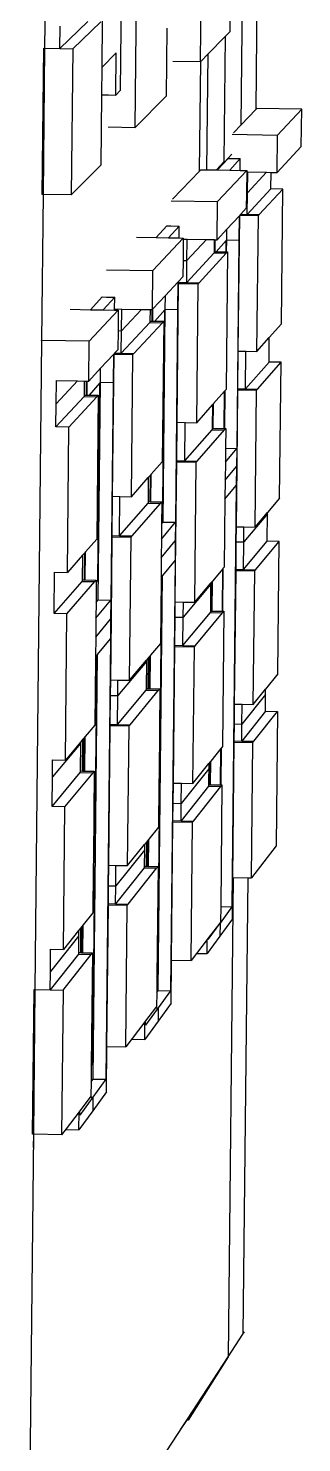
# Model space of a CAD drawing. Extents: x -106 to 80, y -44 to 65.
# Drawn here: x 76.57 to 77.85, y -12.95 to -6.31 of the extents above; entities that cross this region are included whole.
import ezdxf

# ---------------------------------------------------------------- set-up
doc = ezdxf.new("R2010")
doc.units = 0
doc.layers.get('0').update_dxf_attribs({"linetype": 'CONTINUOUS'})

msp = doc.modelspace()

# ---------------------------------------------------------------- linework, layer by layer
for p, q in [((76.645, -6.4018), (76.6817, -2.8165)), ((77.3743, -6.4648), (77.3811, -5.8084)), ((77.5161, -6.01), (77.5128, -6.3249)), ((77.0026, -6.1011), (76.9974, -6.6001)), ((77.0688, -6.7736), (77.0757, -6.1023)), ((77.5657, -6.7609), (77.5719, -6.1655)), ((77.6391, -6.1666), (77.6336, -6.6898)), ((76.8466, -6.2769), (76.7152, -6.403)), ((76.7152, -6.403), (76.7163, -6.2982)), ((76.7758, -6.4039), (76.9066, -6.2779)), ((76.9138, -6.2709), (76.9116, -6.4922)), ((77.2169, -6.307), (77.2136, -6.6273)), ((77.4924, -6.3455), (77.4087, -6.43)), ((77.4863, -6.9328), (77.4924, -6.3455)), ((77.5128, -6.3249), (77.4924, -6.3455)), ((76.6325, -7.0879), (76.6395, -6.4017)), ((76.6379, -7.088), (76.645, -6.4018)), ((76.6395, -6.4017), (76.645, -6.4018)), ((76.645, -6.4018), (76.7152, -6.403)), ((76.7152, -6.403), (76.7758, -6.4039)), ((76.7758, -6.4039), (76.7687, -7.0902)), ((76.9791, -6.4233), (76.9116, -6.4922)), ((76.977, -6.6213), (76.9791, -6.4233)), ((77.4087, -6.43), (77.3757, -6.4634)), ((77.4087, -6.43), (77.4031, -6.9725)), ((76.9116, -6.4922), (76.9102, -6.6202)), ((77.2442, -6.4627), (77.3743, -6.4648)), ((77.3703, -6.9783), (77.3757, -6.4634)), ((77.3757, -6.4634), (77.3743, -6.4648)), ((76.9102, -6.6202), (76.9068, -6.9506)), ((76.9102, -6.6202), (76.9429, -6.6207)), ((76.9429, -6.6207), (76.977, -6.6213)), ((76.9974, -6.6001), (76.977, -6.6213)), ((77.2136, -6.6273), (77.0688, -6.7736)), ((77.5657, -6.7609), (77.6336, -6.6898)), ((77.6336, -6.6898), (77.6382, -6.685)), ((77.8491, -6.6885), (77.6382, -6.685)), ((77.7353, -6.8095), (77.8491, -6.6885)), ((77.8473, -6.8623), (77.8491, -6.6885)), ((76.9414, -6.7715), (77.0688, -6.7736)), ((77.5292, -6.7991), (77.5657, -6.7609)), ((77.5229, -6.8059), (77.7353, -6.8095)), ((77.7335, -6.9848), (77.7353, -6.8095)), ((77.5047, -6.9185), (77.5219, -6.8995)), ((77.7335, -6.9848), (77.8473, -6.8623)), ((76.9068, -6.9506), (76.7687, -7.0902)), ((77.4863, -6.9328), (77.4495, -6.9733)), ((77.4548, -6.9733), (77.5046, -6.9186)), ((77.4549, -6.9733), (77.5046, -6.9187)), ((77.5046, -6.9186), (77.5047, -6.9185)), ((77.5046, -6.9187), (77.5046, -6.9186)), ((77.5046, -6.9187), (77.5047, -6.9187)), ((77.5047, -6.9185), (77.5047, -6.9187)), ((77.5047, -6.9187), (77.5217, -6.9189)), ((77.5614, -6.9196), (77.5118, -6.9743)), ((77.5217, -6.9189), (77.5614, -6.9196)), ((77.5608, -6.9752), (77.5614, -6.9196)), ((77.244, -7.1106), (77.3703, -6.9783)), ((77.3703, -6.9783), (77.3764, -6.972)), ((77.3764, -6.972), (77.4031, -6.9725)), ((77.4031, -6.9725), (77.4495, -6.9733)), ((77.4495, -6.9733), (77.4548, -6.9733)), ((77.4544, -7.1215), (77.5915, -6.9757)), ((77.4548, -6.9733), (77.4549, -6.9733)), ((77.4549, -6.9733), (77.5118, -6.9743)), ((77.5118, -6.9743), (77.5608, -6.9752)), ((77.5608, -6.9752), (77.5915, -6.9757)), ((77.5914, -6.9824), (77.5904, -7.08)), ((77.5915, -6.9757), (77.5914, -6.9824)), ((77.5914, -6.9824), (77.5959, -6.9825)), ((77.5949, -7.08), (77.5959, -6.9825)), ((77.6844, -6.984), (77.5949, -7.08)), ((77.5959, -6.9825), (77.6844, -6.984)), ((77.6844, -6.984), (77.7054, -6.9844)), ((77.7046, -7.0621), (77.7054, -6.9844)), ((77.7054, -6.9844), (77.7335, -6.9848)), ((76.6309, -7.773), (76.6379, -7.088)), ((76.6309, -7.773), (76.6379, -7.088)), ((76.6379, -7.088), (76.6325, -7.0879)), ((76.7687, -7.0902), (76.6379, -7.088)), ((77.5904, -7.08), (77.5896, -7.153)), ((77.5904, -7.08), (77.5949, -7.08)), ((77.5938, -7.1817), (77.7046, -7.0621)), ((77.5938, -7.1817), (77.5949, -7.08)), ((77.6505, -7.1827), (77.7609, -7.063)), ((77.7609, -7.063), (77.7046, -7.0621)), ((77.7543, -7.6956), (77.7609, -7.063)), ((77.2375, -7.1178), (77.4544, -7.1215)), ((77.4526, -7.3007), (77.4544, -7.1215)), ((77.5896, -7.153), (77.5635, -7.1812)), ((77.1663, -7.2906), (77.2165, -7.2354)), ((77.1663, -7.2906), (77.2164, -7.2355)), ((77.2164, -7.2355), (77.2165, -7.2354)), ((77.2164, -7.2355), (77.2166, -7.2355)), ((77.2165, -7.2354), (77.2166, -7.2353)), ((77.2166, -7.2353), (77.2166, -7.2355)), ((77.2166, -7.2355), (77.2362, -7.2359)), ((77.2745, -7.2365), (77.2245, -7.2916)), ((77.2362, -7.2359), (77.2745, -7.2365)), ((77.2739, -7.2925), (77.2745, -7.2365)), ((77.5557, -7.1896), (77.4982, -7.2515)), ((77.552, -7.8237), (77.5586, -7.1865)), ((77.5557, -7.1896), (77.5545, -7.3026)), ((77.5586, -7.1865), (77.5557, -7.1896)), ((77.5592, -7.1858), (77.5586, -7.1865)), ((77.5635, -7.1812), (77.5592, -7.1858)), ((77.5592, -7.1858), (77.6463, -7.1873)), ((77.5635, -7.1812), (77.5938, -7.1817)), ((77.5938, -7.1817), (77.6505, -7.1827)), ((77.6396, -7.8253), (77.6463, -7.1873)), ((77.6463, -7.1873), (77.6505, -7.1827)), ((77.0741, -7.289), (77.1663, -7.2906)), ((77.1507, -7.4453), (77.294, -7.2929)), ((77.1663, -7.2906), (77.1663, -7.2906)), ((77.1663, -7.2906), (77.2245, -7.2916)), ((77.2245, -7.2916), (77.2739, -7.2925)), ((77.2739, -7.2925), (77.294, -7.2929)), ((77.294, -7.2979), (77.2929, -7.3975)), ((77.294, -7.2929), (77.294, -7.2979)), ((77.294, -7.2979), (77.3121, -7.2982)), ((77.3111, -7.3978), (77.3121, -7.2982)), ((77.4024, -7.2998), (77.3111, -7.3978)), ((77.3121, -7.2982), (77.4024, -7.2998)), ((77.4024, -7.2998), (77.439, -7.3004)), ((77.439, -7.3004), (77.4384, -7.3567)), ((77.439, -7.3004), (77.4406, -7.3005)), ((77.44, -7.3568), (77.4406, -7.3005)), ((77.4406, -7.3005), (77.4437, -7.3005)), ((77.4431, -7.3568), (77.4437, -7.3005)), ((77.4437, -7.3005), (77.4526, -7.3007)), ((77.4526, -7.3007), (77.4982, -7.2515)), ((77.4977, -7.3016), (77.4952, -7.3044)), ((77.4971, -7.3578), (77.4977, -7.3016)), ((77.4977, -7.3016), (77.4982, -7.2515)), ((77.4977, -7.3016), (77.5545, -7.3026)), ((77.5545, -7.3026), (77.5443, -8.2802)), ((77.31, -7.5017), (77.4384, -7.363)), ((77.3679, -7.5028), (77.4958, -7.364)), ((77.4384, -7.3567), (77.4384, -7.363)), ((77.4384, -7.3567), (77.44, -7.3568)), ((77.4384, -7.363), (77.4958, -7.364)), ((77.44, -7.3568), (77.4431, -7.3568)), ((77.4431, -7.3568), (77.4487, -7.3569)), ((77.4952, -7.3044), (77.4487, -7.3569)), ((77.4487, -7.3569), (77.4946, -7.3577)), ((77.4946, -7.3577), (77.4952, -7.3044)), ((77.4946, -7.3577), (77.4971, -7.3578)), ((77.5014, -7.3579), (77.4948, -8.0033)), ((77.4958, -7.364), (77.5014, -7.3579)), ((77.4971, -7.3578), (77.5014, -7.3579)), ((77.2929, -7.3975), (77.2921, -7.4742)), ((77.2929, -7.3975), (77.3111, -7.3978)), ((77.31, -7.5017), (77.3111, -7.3978)), ((76.9345, -7.4415), (77.1507, -7.4453)), ((77.1489, -7.6286), (77.1507, -7.4453)), ((77.2687, -7.4994), (77.21, -7.5627)), ((77.2687, -7.4994), (77.2674, -7.628)), ((77.2718, -7.4961), (77.2687, -7.4994)), ((77.2717, -7.5011), (77.2718, -7.4961)), ((77.2717, -7.5011), (77.31, -7.5017)), ((77.2717, -7.5059), (77.2717, -7.5011)), ((77.2921, -7.4742), (77.2718, -7.4961)), ((77.31, -7.5017), (77.3679, -7.5028)), ((77.3635, -7.5076), (77.3679, -7.5028)), ((76.8585, -7.6291), (76.9128, -7.5693)), ((76.8585, -7.6291), (76.9128, -7.5694)), ((76.9128, -7.5693), (76.9129, -7.5692)), ((76.9128, -7.5694), (76.9128, -7.5693)), ((76.9128, -7.5694), (76.9129, -7.5694)), ((76.9129, -7.5692), (76.9129, -7.5694)), ((76.9129, -7.5694), (76.9332, -7.5697)), ((77.21, -7.5627), (77.1516, -7.6256)), ((77.2094, -7.627), (77.21, -7.5627)), ((77.2649, -8.1578), (77.2717, -7.5059)), ((77.2717, -7.5059), (77.3635, -7.5076)), ((77.3568, -8.1595), (77.3635, -7.5076)), ((76.7642, -7.6274), (76.8585, -7.6291)), ((76.8525, -7.7769), (76.9891, -7.6314)), ((76.8585, -7.6291), (76.8585, -7.6291)), ((76.8585, -7.6291), (76.9181, -7.6302)), ((76.9722, -7.5704), (76.9181, -7.6302)), ((76.9181, -7.6302), (76.9715, -7.6311)), ((76.9332, -7.5697), (76.9722, -7.5704)), ((76.9715, -7.6311), (76.9716, -7.6254)), ((76.9715, -7.6311), (76.9891, -7.6314)), ((76.9716, -7.6254), (76.9722, -7.5704)), ((76.9716, -7.6254), (77.0053, -7.626)), ((76.9891, -7.6314), (76.9881, -7.7274)), ((77.0043, -7.7277), (77.0053, -7.626)), ((77.0976, -7.6276), (77.0043, -7.7277)), ((77.0053, -7.626), (77.0976, -7.6276)), ((77.0976, -7.6276), (77.138, -7.6284)), ((77.138, -7.6284), (77.1375, -7.6825)), ((77.138, -7.6284), (77.1483, -7.6285)), ((77.1478, -7.6826), (77.1483, -7.6285)), ((77.1483, -7.6285), (77.1489, -7.6286)), ((77.1516, -7.6256), (77.1489, -7.6286)), ((77.151, -7.6827), (77.1516, -7.6256)), ((77.2067, -7.6299), (77.1598, -7.6829)), ((77.1973, -8.5376), (77.2067, -7.6299)), ((77.199, -8.6261), (77.2094, -7.627)), ((77.2094, -7.627), (77.2067, -7.6299)), ((77.2094, -7.627), (77.2674, -7.628)), ((77.2674, -7.628), (77.2571, -8.6272)), ((77.0032, -7.834), (77.1374, -7.689)), ((77.0624, -7.8351), (77.196, -7.6901)), ((77.1375, -7.6825), (77.1374, -7.689)), ((77.1374, -7.689), (77.196, -7.6901)), ((77.1375, -7.6825), (77.1478, -7.6826)), ((77.1478, -7.6826), (77.151, -7.6827)), ((77.151, -7.6827), (77.1598, -7.6829)), ((77.1598, -7.6829), (77.202, -7.6836)), ((77.202, -7.6836), (77.1952, -8.3436)), ((77.196, -7.6901), (77.202, -7.6836)), ((77.7543, -7.6956), (77.6974, -7.76)), ((76.9881, -7.7274), (76.9872, -7.817)), ((76.9881, -7.7274), (77.0043, -7.7277)), ((77.0032, -7.834), (77.0043, -7.7277)), ((77.6396, -7.8253), (77.6974, -7.76)), ((77.6962, -7.8747), (77.6974, -7.76)), ((76.5997, -10.8205), (76.6309, -7.773)), ((76.6255, -7.7729), (76.6309, -7.773)), ((76.8525, -7.7769), (76.6309, -7.773)), ((76.8506, -7.9643), (76.8525, -7.7769)), ((76.9719, -7.8335), (76.9694, -7.8361)), ((76.9872, -7.817), (76.9719, -7.8335)), ((76.9719, -7.8335), (77.0032, -7.834)), ((77.0032, -7.834), (77.0624, -7.8351)), ((77.5502, -8.0004), (77.552, -7.8237)), ((77.552, -7.8237), (77.5871, -7.8244)), ((77.5853, -8.001), (77.5871, -7.8244)), ((77.5871, -7.8244), (77.6396, -7.8253)), ((76.9662, -7.8396), (76.9062, -7.9043)), ((76.9625, -8.5053), (76.9694, -7.8385)), ((76.9662, -7.8396), (76.9649, -7.9709)), ((76.9694, -7.8361), (76.9662, -7.8396)), ((76.9694, -7.8385), (76.9694, -7.8361)), ((76.9694, -7.8385), (77.0578, -7.8401)), ((77.0509, -8.5069), (77.0578, -7.8401)), ((77.0578, -7.8401), (77.0624, -7.8351)), ((77.5853, -8.001), (77.6962, -7.8747)), ((77.642, -8.0021), (77.7524, -7.8757)), ((77.7524, -7.8757), (77.6962, -7.8747)), ((77.7458, -8.5134), (77.7524, -7.8757)), ((76.6981, -8.0707), (76.6992, -7.9615)), ((76.7981, -7.9633), (76.6981, -8.0707)), ((76.6992, -7.9615), (76.7981, -7.9633)), ((76.7981, -7.9633), (76.8296, -7.9639)), ((76.8296, -7.9639), (76.8289, -8.0299)), ((76.8296, -7.9639), (76.8404, -7.9641)), ((76.8397, -8.0301), (76.8404, -7.9641)), ((76.8404, -7.9641), (76.8437, -7.9641)), ((76.843, -8.0302), (76.8437, -7.9641)), ((76.8437, -7.9641), (76.8506, -7.9643)), ((76.9062, -7.9043), (76.8506, -7.9643)), ((76.9055, -7.9698), (76.9062, -7.9043)), ((76.8289, -8.0299), (76.8288, -8.0368)), ((76.8289, -8.0299), (76.8397, -8.0301)), ((76.8397, -8.0301), (76.843, -8.0302)), ((76.843, -8.0302), (76.8519, -8.0303)), ((76.9028, -7.9729), (76.8519, -8.0303)), ((76.8519, -8.0303), (76.895, -8.0311)), ((76.895, -8.0311), (76.8881, -8.7063)), ((76.8888, -8.0379), (76.895, -8.0311)), ((76.8932, -8.9012), (76.9028, -7.9729)), ((76.895, -8.9917), (76.9055, -7.9698)), ((76.9055, -7.9698), (76.9028, -7.9729)), ((76.9055, -7.9698), (76.9649, -7.9709)), ((76.9649, -7.9709), (76.9543, -8.9929)), ((77.4879, -8.0111), (77.4357, -8.0702)), ((77.486, -8.1869), (77.4879, -8.0111)), ((77.4904, -8.0083), (77.4879, -8.0111)), ((77.4885, -8.1869), (77.4904, -8.0083)), ((77.4948, -8.0033), (77.4904, -8.0083)), ((77.5464, -8.3619), (77.5501, -8.0053)), ((77.5501, -8.0053), (77.5502, -8.0004)), ((77.5501, -8.0053), (77.6378, -8.0069)), ((77.5502, -8.0004), (77.5853, -8.001)), ((77.5853, -8.001), (77.642, -8.0021)), ((77.6311, -8.6501), (77.6378, -8.0069)), ((77.6378, -8.0069), (77.642, -8.0021)), ((76.697, -8.1794), (76.8288, -8.0368)), ((76.697, -8.1794), (76.6981, -8.0707)), ((76.7575, -8.1805), (76.8888, -8.0379)), ((76.8288, -8.0368), (76.8888, -8.0379)), ((77.3568, -8.1595), (77.431, -8.0755)), ((77.431, -8.0755), (77.4299, -8.1858)), ((77.4326, -8.0737), (77.431, -8.0755)), ((77.4314, -8.1859), (77.4326, -8.0737)), ((77.4357, -8.0702), (77.4326, -8.0737)), ((77.4345, -8.1859), (77.4357, -8.0702)), ((77.2631, -8.3383), (77.2649, -8.1578)), ((77.2649, -8.1578), (77.3032, -8.1586)), ((77.3014, -8.339), (77.3032, -8.1586)), ((77.3032, -8.1586), (77.3568, -8.1595)), ((76.7575, -8.1805), (76.697, -8.1794)), ((76.7505, -8.8622), (76.7575, -8.1805)), ((77.3014, -8.339), (77.4298, -8.1925)), ((77.3593, -8.3401), (77.4872, -8.1935)), ((77.4299, -8.1858), (77.4298, -8.1925)), ((77.4298, -8.1925), (77.4872, -8.1935)), ((77.4299, -8.1858), (77.4314, -8.1859)), ((77.4314, -8.1859), (77.4345, -8.1859)), ((77.4345, -8.1859), (77.486, -8.1869)), ((77.486, -8.1869), (77.4885, -8.1869)), ((77.4872, -8.1935), (77.4928, -8.187)), ((77.4885, -8.1869), (77.4928, -8.187)), ((77.4928, -8.187), (77.4919, -8.2792)), ((77.4919, -8.2792), (77.4912, -8.3443)), ((77.4912, -8.3443), (77.5443, -8.2802)), ((77.4919, -8.2792), (77.5443, -8.2802)), ((77.5443, -8.2802), (77.5435, -8.3655)), ((77.1952, -8.3436), (77.1436, -8.402)), ((77.2592, -8.7107), (77.263, -8.3434)), ((77.263, -8.3434), (77.2631, -8.3383)), ((77.263, -8.3434), (77.3548, -8.3451)), ((77.2631, -8.3383), (77.3014, -8.339)), ((77.3014, -8.339), (77.3593, -8.3401)), ((77.348, -9.0024), (77.3548, -8.3451)), ((77.3548, -8.3451), (77.3593, -8.3401)), ((77.4912, -8.3443), (77.4903, -8.43)), ((77.4903, -8.43), (77.5435, -8.3655)), ((77.5435, -8.3655), (77.5425, -8.4537)), ((77.5434, -8.6484), (77.5464, -8.3619)), ((77.5435, -8.3655), (77.5464, -8.3619)), ((77.0509, -8.5069), (77.1299, -8.4175)), ((77.1299, -8.4175), (77.1287, -8.5302)), ((77.1403, -8.4057), (77.1299, -8.4175)), ((77.139, -8.5304), (77.1403, -8.4057)), ((77.1436, -8.402), (77.1403, -8.4057)), ((77.1422, -8.5305), (77.1436, -8.402)), ((77.4903, -8.43), (77.4894, -8.5186)), ((77.4894, -8.5186), (77.5425, -8.4537)), ((77.5425, -8.4537), (77.522, -10.4318)), ((76.9606, -8.6897), (76.9625, -8.5053)), ((76.9625, -8.5053), (76.9963, -8.5059)), ((76.9944, -8.6903), (76.9963, -8.5059)), ((76.9944, -8.6903), (77.1286, -8.5371)), ((76.9963, -8.5059), (77.0509, -8.5069)), ((77.0536, -8.6914), (77.1873, -8.5383)), ((77.1287, -8.5302), (77.1286, -8.5371)), ((77.1286, -8.5371), (77.1873, -8.5383)), ((77.1287, -8.5302), (77.139, -8.5304)), ((77.139, -8.5304), (77.1422, -8.5305)), ((77.1422, -8.5305), (77.1932, -8.5314)), ((77.1873, -8.5383), (77.1932, -8.5314)), ((77.1931, -8.5426), (77.1922, -8.6344)), ((77.1932, -8.5314), (77.1931, -8.5426)), ((77.1931, -8.5426), (77.1973, -8.5376)), ((77.4894, -8.5186), (77.4861, -8.8377)), ((77.7458, -8.5134), (77.6888, -8.5813)), ((77.1914, -8.7065), (77.2571, -8.6272)), ((77.1922, -8.6344), (77.199, -8.6261)), ((77.199, -8.6261), (77.2571, -8.6272)), ((77.2571, -8.6272), (77.2562, -8.7144)), ((77.6888, -8.5871), (77.5779, -8.7193)), ((77.6311, -8.6501), (77.6888, -8.5813)), ((77.6874, -8.7155), (77.6888, -8.5871)), ((77.6888, -8.5871), (77.6888, -8.5813)), ((76.9566, -9.0781), (76.9606, -8.695)), ((76.9606, -8.6897), (76.9944, -8.6903)), ((76.9606, -8.695), (76.9606, -8.6897)), ((76.9606, -8.695), (77.049, -8.6967)), ((76.9944, -8.6903), (77.0536, -8.6914)), ((77.042, -9.369), (77.049, -8.6967)), ((77.049, -8.6967), (77.0536, -8.6914)), ((77.1922, -8.6344), (77.1914, -8.7065)), ((77.5427, -8.7186), (77.5434, -8.6484)), ((77.5434, -8.6484), (77.5786, -8.6491)), ((77.5779, -8.7193), (77.5786, -8.6491)), ((77.5786, -8.6491), (77.6311, -8.6501)), ((76.8881, -8.7063), (76.8355, -8.7659)), ((77.1914, -8.7065), (77.1905, -8.7941)), ((77.1905, -8.7941), (77.2562, -8.7144)), ((77.2562, -8.7144), (77.2552, -8.8046)), ((77.2562, -8.7144), (77.2592, -8.7107)), ((77.2562, -9.0006), (77.2592, -8.7107)), ((77.5414, -8.8481), (77.5427, -8.7186)), ((77.5427, -8.7186), (77.5779, -8.7193)), ((77.5765, -8.8488), (77.6874, -8.7155)), ((77.5765, -8.8488), (77.5779, -8.7193)), ((77.6332, -8.8499), (77.7437, -8.7166)), ((77.7437, -8.7166), (77.6874, -8.7155)), ((77.7372, -9.3387), (77.7437, -8.7166)), ((76.8211, -8.7821), (76.7505, -8.8622)), ((76.8211, -8.7821), (76.82, -8.8972)), ((76.8321, -8.7698), (76.8211, -8.7821)), ((76.8308, -8.8974), (76.8321, -8.7698)), ((76.8355, -8.7659), (76.8321, -8.7698)), ((76.8341, -8.8975), (76.8355, -8.7659)), ((77.1905, -8.7941), (77.1896, -8.8848)), ((77.2552, -8.8046), (77.1965, -8.8764)), ((77.2552, -8.8046), (77.2343, -10.8263)), ((76.688, -9.0551), (76.69, -8.861)), ((76.69, -8.861), (76.7505, -8.8622)), ((76.82, -8.8972), (76.8199, -8.9044)), ((76.82, -8.8972), (76.8308, -8.8974)), ((76.8308, -8.8974), (76.8341, -8.8975)), ((77.1763, -10.8251), (77.1965, -8.8764)), ((77.1843, -9.799), (77.1937, -8.8905)), ((77.1895, -8.8956), (77.1864, -9.1968)), ((77.1896, -8.8848), (77.1895, -8.8956)), ((77.1895, -8.8956), (77.1937, -8.8905)), ((77.1896, -8.8848), (77.1965, -8.8764)), ((77.4792, -8.846), (77.4314, -8.903)), ((77.4771, -9.0449), (77.4792, -8.846)), ((77.4817, -8.843), (77.4792, -8.846)), ((77.4796, -9.0449), (77.4817, -8.843)), ((77.4861, -8.8377), (77.4817, -8.843)), ((77.5348, -9.4807), (77.5413, -8.8533)), ((77.5413, -8.8533), (77.5414, -8.8481)), ((77.5413, -8.8533), (77.6289, -8.855)), ((77.5414, -8.8481), (77.5765, -8.8488)), ((77.5765, -8.8488), (77.6332, -8.8499)), ((77.6224, -9.4824), (77.6289, -8.855)), ((77.6289, -8.855), (77.6332, -8.8499)), ((76.688, -9.0551), (76.8199, -8.9044)), ((76.7485, -9.0562), (76.8799, -8.9056)), ((76.8199, -8.9044), (76.8799, -8.9056)), ((76.8341, -8.8975), (76.8861, -8.8985)), ((76.8799, -8.9056), (76.8861, -8.8985)), ((76.886, -8.9099), (76.885, -9.0037)), ((76.8861, -8.8985), (76.886, -8.9099)), ((76.886, -8.9099), (76.8932, -8.9012)), ((77.4223, -8.9197), (77.2938, -9.073)), ((77.348, -9.0024), (77.4223, -8.9138)), ((77.4223, -8.9197), (77.421, -9.0438)), ((77.4239, -8.9119), (77.4223, -8.9138)), ((77.4223, -8.9138), (77.4223, -8.9197)), ((77.4225, -9.0438), (77.4239, -8.9119)), ((77.427, -8.9082), (77.4239, -8.9119)), ((77.4256, -9.0439), (77.427, -8.9082)), ((77.4314, -8.903), (77.427, -8.9082)), ((77.4299, -9.044), (77.4314, -8.903)), ((76.8842, -9.0775), (76.9543, -8.9929)), ((76.885, -9.0037), (76.8842, -9.0775)), ((76.885, -9.0037), (76.895, -8.9917)), ((76.895, -8.9917), (76.9543, -8.9929)), ((76.9543, -8.9929), (76.9534, -9.082)), ((77.2555, -9.0722), (77.2562, -9.0006)), ((77.2562, -9.0006), (77.2945, -9.0014)), ((77.2938, -9.073), (77.2945, -9.0014)), ((77.2945, -9.0014), (77.348, -9.0024)), ((76.7485, -9.0562), (76.688, -9.0551)), ((76.7415, -9.7435), (76.7485, -9.0562)), ((76.8842, -9.0775), (76.8833, -9.1672)), ((76.8833, -9.1672), (76.9534, -9.082)), ((76.9534, -9.082), (76.9525, -9.1743)), ((76.9534, -9.082), (76.9566, -9.0781)), ((76.9536, -9.3672), (76.9566, -9.0781)), ((77.2541, -9.2046), (77.2555, -9.0722)), ((77.2555, -9.0722), (77.2938, -9.073)), ((77.2924, -9.2053), (77.4209, -9.0508)), ((77.2924, -9.2053), (77.2938, -9.073)), ((77.3503, -9.2065), (77.4783, -9.0519)), ((77.421, -9.0438), (77.4209, -9.0508)), ((77.4209, -9.0508), (77.4783, -9.0519)), ((77.421, -9.0438), (77.4225, -9.0438)), ((77.4225, -9.0438), (77.4256, -9.0439)), ((77.4256, -9.0439), (77.4299, -9.044)), ((77.4299, -9.044), (77.4771, -9.0449)), ((77.4771, -9.0449), (77.4796, -9.0449)), ((77.484, -9.045), (77.4774, -9.6798)), ((77.4783, -9.0519), (77.484, -9.045)), ((77.4796, -9.0449), (77.484, -9.045)), ((76.8833, -9.1672), (76.8824, -9.2599)), ((76.8924, -9.2477), (76.9525, -9.1743)), ((76.9525, -9.1743), (76.9312, -11.2421)), ((77.1864, -9.1968), (77.1406, -9.2514)), ((77.2474, -9.8511), (77.2541, -9.21)), ((77.2541, -9.2046), (77.2924, -9.2053)), ((77.2541, -9.21), (77.2541, -9.2046)), ((77.2541, -9.21), (77.3459, -9.2118)), ((77.2924, -9.2053), (77.3503, -9.2065)), ((77.3392, -9.853), (77.3459, -9.2118)), ((77.3459, -9.2118), (77.3503, -9.2065)), ((76.8719, -11.2408), (76.8924, -9.2477)), ((76.8822, -9.271), (76.8791, -9.5792)), ((76.8799, -10.1914), (76.8895, -9.2622)), ((76.8824, -9.2599), (76.8822, -9.271)), ((76.8822, -9.271), (76.8895, -9.2622)), ((76.8924, -9.2477), (76.8824, -9.2599)), ((77.121, -9.2807), (76.9866, -9.441)), ((77.042, -9.369), (77.121, -9.2748)), ((77.121, -9.2807), (77.1197, -9.4075)), ((77.1315, -9.2623), (77.121, -9.2748)), ((77.121, -9.2748), (77.121, -9.2807)), ((77.13, -9.4077), (77.1315, -9.2623)), ((77.1347, -9.2584), (77.1315, -9.2623)), ((77.1332, -9.4078), (77.1348, -9.2584)), ((77.1332, -9.4078), (77.1347, -9.2584)), ((77.1348, -9.2584), (77.1347, -9.2584)), ((77.1406, -9.2514), (77.1348, -9.2584)), ((77.139, -9.4079), (77.1406, -9.2514)), ((77.7372, -9.3387), (77.6802, -9.41)), ((76.9529, -9.4404), (76.9536, -9.3672)), ((76.9536, -9.3672), (76.9874, -9.3679)), ((76.9852, -9.5764), (77.1196, -9.4148)), ((76.9866, -9.441), (76.9874, -9.3679)), ((76.9874, -9.3679), (77.042, -9.369)), ((77.0444, -9.5776), (77.1782, -9.416)), ((77.1197, -9.4075), (77.1196, -9.4148)), ((77.1196, -9.4148), (77.1782, -9.416)), ((77.1197, -9.4075), (77.13, -9.4077)), ((77.13, -9.4077), (77.1332, -9.4078)), ((77.1332, -9.4078), (77.139, -9.4079)), ((77.1332, -9.4078), (77.1332, -9.4078)), ((77.139, -9.4079), (77.1842, -9.4088)), ((77.1782, -9.416), (77.1842, -9.4088)), ((77.1842, -9.4088), (77.1801, -9.8045)), ((77.6224, -9.4824), (77.6802, -9.41)), ((77.68, -9.435), (77.6802, -9.41)), ((76.9515, -9.5757), (76.9529, -9.4404)), ((76.9529, -9.4404), (76.9866, -9.441)), ((76.9852, -9.5764), (76.9866, -9.441)), ((77.5338, -9.5735), (77.5348, -9.4807)), ((77.5348, -9.4807), (77.5699, -9.4814)), ((77.68, -9.435), (77.569, -9.5742)), ((77.569, -9.5742), (77.5699, -9.4814)), ((77.5699, -9.4814), (77.6224, -9.4824)), ((77.6791, -9.5144), (77.68, -9.435)), ((77.6791, -9.5144), (77.5681, -9.6543)), ((77.6248, -9.6554), (77.7353, -9.5155)), ((77.6791, -9.5144), (77.7353, -9.5155)), ((77.7353, -9.5155), (77.7288, -10.1459)), ((76.8791, -9.5792), (76.8341, -9.6329)), ((76.9447, -10.237), (76.9514, -9.5814)), ((76.9514, -9.5814), (76.9515, -9.5757)), ((76.9514, -9.5814), (77.0398, -9.5831)), ((76.9515, -9.5757), (76.9852, -9.5764)), ((76.9852, -9.5764), (77.0444, -9.5776)), ((77.0331, -10.2389), (77.0398, -9.5831)), ((77.0398, -9.5831), (77.0444, -9.5776)), ((77.533, -9.6535), (77.5338, -9.5735)), ((77.5338, -9.5735), (77.569, -9.5742)), ((77.5681, -9.6543), (77.569, -9.5742)), ((76.8121, -9.6651), (76.6801, -9.8228)), ((76.8121, -9.6591), (76.7415, -9.7435)), ((76.8121, -9.6651), (76.8107, -9.7946)), ((76.8231, -9.646), (76.8121, -9.6591)), ((76.8121, -9.6591), (76.8121, -9.6651)), ((76.8215, -9.7948), (76.8231, -9.646)), ((76.8265, -9.642), (76.8231, -9.646)), ((76.8249, -9.7949), (76.8265, -9.642)), ((76.8277, -9.6404), (76.8262, -9.7949)), ((76.8263, -9.7949), (76.8279, -9.6402)), ((76.8277, -9.6404), (76.8265, -9.642)), ((76.8279, -9.6402), (76.8277, -9.6404)), ((76.8341, -9.6329), (76.8279, -9.6402)), ((76.8324, -9.7951), (76.8341, -9.6329)), ((77.4705, -9.6884), (77.4226, -9.7484)), ((77.4687, -9.86), (77.4705, -9.6884)), ((77.473, -9.6853), (77.4705, -9.6884)), ((77.4712, -9.8601), (77.473, -9.6853)), ((77.4774, -9.6798), (77.473, -9.6853)), ((77.5264, -10.2947), (77.5329, -9.659)), ((77.5329, -9.659), (77.533, -9.6535)), ((77.5329, -9.659), (77.6206, -9.6608)), ((77.533, -9.6535), (77.5681, -9.6543)), ((77.5681, -9.6543), (77.6248, -9.6554)), ((77.614, -10.2966), (77.6206, -9.6608)), ((77.6206, -9.6608), (77.6248, -9.6554)), ((76.6801, -9.8228), (76.6809, -9.7423)), ((76.6809, -9.7423), (76.7415, -9.7435)), ((77.3392, -9.853), (77.4136, -9.7598)), ((77.4136, -9.7598), (77.4133, -9.7852)), ((77.4151, -9.7578), (77.4136, -9.7598)), ((77.4141, -9.8589), (77.4151, -9.7578)), ((77.4183, -9.7539), (77.4151, -9.7578)), ((77.4172, -9.859), (77.4183, -9.7539)), ((77.4226, -9.7484), (77.4183, -9.7539)), ((77.4215, -9.8591), (77.4226, -9.7484)), ((76.6787, -9.9612), (76.8107, -9.8023)), ((76.6787, -9.9612), (76.6801, -9.8228)), ((76.7392, -9.9624), (76.8706, -9.8035)), ((76.8107, -9.7946), (76.8107, -9.8023)), ((76.8107, -9.7946), (76.8215, -9.7948)), ((76.8107, -9.8023), (76.8706, -9.8035)), ((76.8215, -9.7948), (76.8249, -9.7949)), ((76.8249, -9.7949), (76.8262, -9.7949)), ((76.8262, -9.7949), (76.8263, -9.7949)), ((76.8263, -9.7949), (76.8324, -9.7951)), ((76.8324, -9.7951), (76.8768, -9.796)), ((76.8706, -9.8035), (76.8768, -9.796)), ((76.8768, -9.796), (76.8727, -10.2008)), ((77.1801, -9.8045), (77.1796, -9.8557)), ((77.1801, -9.8045), (77.1843, -9.799)), ((77.1843, -9.799), (77.1838, -9.8502)), ((77.4133, -9.7852), (77.2847, -9.9466)), ((77.4133, -9.7852), (77.4125, -9.8589)), ((77.1745, -10.7536), (77.1838, -9.8502)), ((77.1796, -9.8557), (77.1775, -10.0578)), ((77.1838, -9.8502), (77.1796, -9.8557)), ((77.2465, -9.9459), (77.2474, -9.8511)), ((77.2474, -9.8511), (77.2857, -9.8519)), ((77.4124, -9.8662), (77.2839, -10.0284)), ((77.2847, -9.9466), (77.2857, -9.8519)), ((77.2857, -9.8519), (77.3392, -9.853)), ((77.3418, -10.0296), (77.4698, -9.8674)), ((77.4125, -9.8589), (77.4124, -9.8662)), ((77.4124, -9.8662), (77.4698, -9.8674)), ((77.4125, -9.8589), (77.4141, -9.8589)), ((77.4141, -9.8589), (77.4172, -9.859)), ((77.4172, -9.859), (77.4215, -9.8591)), ((77.4215, -9.8591), (77.4687, -9.86)), ((77.4687, -9.86), (77.4712, -9.8601)), ((77.4755, -9.8602), (77.4696, -10.4307)), ((77.4698, -9.8674), (77.4755, -9.8602)), ((77.4712, -9.8601), (77.4755, -9.8602)), ((77.2456, -10.0276), (77.2465, -9.9459)), ((77.2465, -9.9459), (77.2847, -9.9466)), ((77.2839, -10.0284), (77.2847, -9.9466)), ((76.7392, -9.9624), (76.6787, -9.9612)), ((76.7323, -10.6328), (76.7392, -9.9624)), ((77.1775, -10.0578), (77.1317, -10.1152)), ((77.2388, -10.683), (77.2456, -10.0333)), ((77.2456, -10.0276), (77.2839, -10.0284)), ((77.2456, -10.0333), (77.2456, -10.0276)), ((77.2456, -10.0333), (77.3373, -10.0352)), ((77.2839, -10.0284), (77.3418, -10.0296)), ((77.3306, -10.685), (77.3373, -10.0352)), ((77.3373, -10.0352), (77.3418, -10.0296)), ((77.0331, -10.2389), (77.1121, -10.1398)), ((77.1121, -10.1398), (77.1118, -10.1658)), ((77.1226, -10.1267), (77.1121, -10.1398)), ((77.1214, -10.2412), (77.1226, -10.1267)), ((77.1258, -10.1226), (77.1226, -10.1267)), ((77.1246, -10.2412), (77.1259, -10.1225)), ((77.1246, -10.2412), (77.1258, -10.1226)), ((77.1259, -10.1225), (77.1258, -10.1226)), ((77.1317, -10.1152), (77.1259, -10.1225)), ((77.1304, -10.2413), (77.1317, -10.1152)), ((77.7288, -10.1459), (77.614, -10.2966)), ((76.8727, -10.2008), (76.8721, -10.2532)), ((76.8727, -10.2008), (76.8799, -10.1914)), ((76.8799, -10.1914), (76.8794, -10.2438)), ((77.1118, -10.1658), (76.9774, -10.3345)), ((77.1118, -10.1658), (77.1111, -10.2409)), ((76.8699, -11.1678), (76.8794, -10.2438)), ((76.8721, -10.2532), (76.87, -10.4599)), ((76.8794, -10.2438), (76.8721, -10.2532)), ((76.9437, -10.3338), (76.9447, -10.237)), ((76.9447, -10.237), (76.9784, -10.2378)), ((77.111, -10.2486), (76.9766, -10.4182)), ((76.9774, -10.3345), (76.9784, -10.2378)), ((76.9784, -10.2378), (77.0331, -10.2389)), ((77.0358, -10.4194), (77.1696, -10.2498)), ((77.1111, -10.2409), (77.111, -10.2486)), ((77.111, -10.2486), (77.1696, -10.2498)), ((77.1111, -10.2409), (77.1214, -10.2412)), ((77.1214, -10.2412), (77.1246, -10.2412)), ((77.1246, -10.2412), (77.1304, -10.2413)), ((77.1246, -10.2412), (77.1246, -10.2412)), ((77.1304, -10.2413), (77.1756, -10.2423)), ((77.1696, -10.2498), (77.1756, -10.2423)), ((77.1756, -10.2423), (77.1702, -10.7594)), ((76.9428, -10.4175), (76.9437, -10.3338)), ((76.9437, -10.3338), (76.9774, -10.3345)), ((76.9766, -10.4182), (76.9774, -10.3345)), ((77.5275, -10.2948), (77.5042, -12.5454)), ((77.5243, -10.4889), (77.5264, -10.2947)), ((77.5264, -10.2947), (77.5275, -10.2948)), ((77.5275, -10.2948), (77.5962, -10.2962)), ((77.5962, -10.2962), (77.5739, -12.4386)), ((77.5962, -10.2962), (77.614, -10.2966)), ((76.9359, -11.0879), (76.9428, -10.4234)), ((76.9428, -10.4175), (76.9766, -10.4182)), ((76.9428, -10.4234), (76.9428, -10.4175)), ((76.9428, -10.4234), (77.0311, -10.4253)), ((76.9766, -10.4182), (77.0358, -10.4194)), ((77.0311, -10.4253), (77.0358, -10.4194)), ((76.87, -10.4599), (76.825, -10.5165)), ((77.0243, -11.0898), (77.0311, -10.4253)), ((77.5243, -10.4889), (77.4656, -10.5697)), ((77.522, -10.4318), (77.4662, -10.5083)), ((77.4696, -10.4307), (77.4688, -10.5034)), ((77.4696, -10.4307), (77.522, -10.4318)), ((76.803, -10.544), (76.7323, -10.6328)), ((76.803, -10.544), (76.8028, -10.5705)), ((76.814, -10.5303), (76.803, -10.544)), ((76.8128, -10.6475), (76.814, -10.5303)), ((76.8174, -10.526), (76.814, -10.5303)), ((76.8161, -10.6475), (76.8174, -10.526)), ((76.8187, -10.5244), (76.8174, -10.6476)), ((76.8187, -10.5244), (76.8174, -10.526)), ((76.8176, -10.6476), (76.8188, -10.5242)), ((76.8188, -10.5242), (76.8187, -10.5244)), ((76.825, -10.5165), (76.8188, -10.5242)), ((76.8236, -10.6477), (76.825, -10.5165)), ((77.4661, -10.5085), (77.4096, -10.5859)), ((77.465, -10.5085), (77.4097, -10.5811)), ((77.4651, -10.5083), (77.465, -10.5085)), ((77.465, -10.5085), (77.4661, -10.5085)), ((77.4688, -10.5034), (77.4651, -10.5083)), ((77.4651, -10.5083), (77.4662, -10.5083)), ((77.4662, -10.5083), (77.4656, -10.5697)), ((77.4662, -10.5083), (77.4661, -10.5085)), ((76.8028, -10.5705), (76.6707, -10.7365)), ((76.8028, -10.5705), (76.802, -10.6472)), ((77.4066, -10.5852), (77.3566, -10.6508)), ((77.4656, -10.5697), (77.4059, -10.6518)), ((77.4059, -10.6518), (77.4066, -10.5852)), ((77.4097, -10.5811), (77.4066, -10.5852)), ((77.4096, -10.5859), (77.4097, -10.5811)), ((76.8019, -10.6553), (76.6699, -10.822)), ((76.6707, -10.7365), (76.6718, -10.6315)), ((76.6718, -10.6315), (76.7323, -10.6328)), ((76.7304, -10.8233), (76.8619, -10.6565)), ((76.802, -10.6472), (76.8019, -10.6553)), ((76.8019, -10.6553), (76.8619, -10.6565)), ((76.802, -10.6472), (76.8128, -10.6475)), ((76.8128, -10.6475), (76.8161, -10.6475)), ((76.8161, -10.6475), (76.8174, -10.6476)), ((76.8174, -10.6476), (76.8176, -10.6476)), ((76.8176, -10.6476), (76.8236, -10.6477)), ((76.8236, -10.6477), (76.8681, -10.6487)), ((76.8619, -10.6565), (76.8681, -10.6487)), ((76.8681, -10.6487), (76.8626, -11.1776)), ((77.2368, -10.8846), (77.2388, -10.683)), ((77.2388, -10.683), (77.3306, -10.685)), ((77.3566, -10.6508), (77.3306, -10.685)), ((77.3566, -10.6508), (77.4059, -10.6518)), ((76.6699, -10.822), (76.6707, -10.7365)), ((77.1702, -10.7594), (77.1745, -10.7536)), ((76.5873, -11.4996), (76.5942, -10.8204)), ((76.5927, -11.4997), (76.5997, -10.8205)), ((76.5942, -10.8204), (76.5997, -10.8205)), ((76.5997, -10.8205), (76.6699, -10.822)), ((76.6699, -10.822), (76.7304, -10.8233)), ((77.1702, -10.7594), (77.1694, -10.8345)), ((76.7304, -10.8233), (76.7234, -11.5026)), ((77.1694, -10.8345), (77.1688, -10.9)), ((77.1694, -10.8345), (77.1763, -10.8251)), ((77.2368, -10.8846), (77.1754, -10.969)), ((77.2343, -10.8263), (77.176, -10.9063)), ((77.1763, -10.8251), (77.2343, -10.8263)), ((77.1759, -10.9065), (77.1169, -10.9874)), ((77.164, -10.9062), (77.1171, -10.9679)), ((77.1642, -10.906), (77.164, -10.9062)), ((77.164, -10.9062), (77.1759, -10.9065)), ((77.1688, -10.9), (77.1642, -10.906)), ((77.1642, -10.906), (77.176, -10.9063)), ((77.176, -10.9063), (77.1754, -10.969)), ((77.176, -10.9063), (77.1759, -10.9065)), ((77.1138, -10.9722), (77.0545, -11.0501)), ((77.1754, -10.969), (77.113, -11.0549)), ((77.113, -11.0549), (77.1138, -10.9722)), ((77.1171, -10.9679), (77.1138, -10.9722)), ((77.1169, -10.9874), (77.1171, -10.9679)), ((76.9337, -11.3015), (76.9359, -11.0879)), ((76.9359, -11.0879), (77.0243, -11.0898)), ((77.0545, -11.0501), (77.0243, -11.0898)), ((77.0545, -11.0536), (77.0545, -11.0501)), ((77.0545, -11.0536), (77.113, -11.0549)), ((76.8626, -11.1776), (76.8618, -11.2544)), ((76.8626, -11.1776), (76.8699, -11.1678)), ((76.8618, -11.2544), (76.8612, -11.3215)), ((76.8618, -11.2544), (76.8719, -11.2408)), ((76.9312, -11.2421), (76.8702, -11.3257)), ((76.8719, -11.2408), (76.9312, -11.2421)), ((76.87, -11.3259), (76.8083, -11.4106)), ((76.858, -11.3257), (76.8085, -11.3908)), ((76.8582, -11.3254), (76.858, -11.3257)), ((76.858, -11.3257), (76.87, -11.3259)), ((76.8612, -11.3215), (76.8582, -11.3254)), ((76.8582, -11.3254), (76.8702, -11.3257)), ((76.9337, -11.3015), (76.8695, -11.3899)), ((76.8702, -11.3257), (76.8695, -11.3899)), ((76.8702, -11.3257), (76.87, -11.3259)), ((76.8051, -11.3952), (76.7444, -11.475)), ((76.8695, -11.3899), (76.8042, -11.4797)), ((76.8042, -11.4797), (76.8051, -11.3952)), ((76.8085, -11.3908), (76.8051, -11.3952)), ((76.8083, -11.4106), (76.8085, -11.3908)), ((76.7444, -11.475), (76.7234, -11.5026)), ((76.7444, -11.4784), (76.7444, -11.475)), ((76.7444, -11.4784), (76.8042, -11.4797)), ((76.5673, -13.9806), (76.5927, -11.4997)), ((76.5927, -11.4997), (76.5873, -11.4996)), ((76.5921, -11.5627), (76.5927, -11.4997)), ((76.7234, -11.5026), (76.5927, -11.4997)), ((77.5042, -12.5454), (77.5739, -12.4386)), ((77.5739, -12.4386), (77.5809, -12.4279)), ((76.5673, -13.9806), (77.5042, -12.5454)), ((77.5042, -12.5454), (77.2967, -12.8632)), ((77.5042, -12.5454), (77.3163, -12.8417)), ((77.2829, -12.8844), (77.3109, -12.8416)), ((77.3163, -12.8417), (77.3109, -12.8416))]:
    msp.add_line(p, q)

doc.saveas('drawing.dxf')
